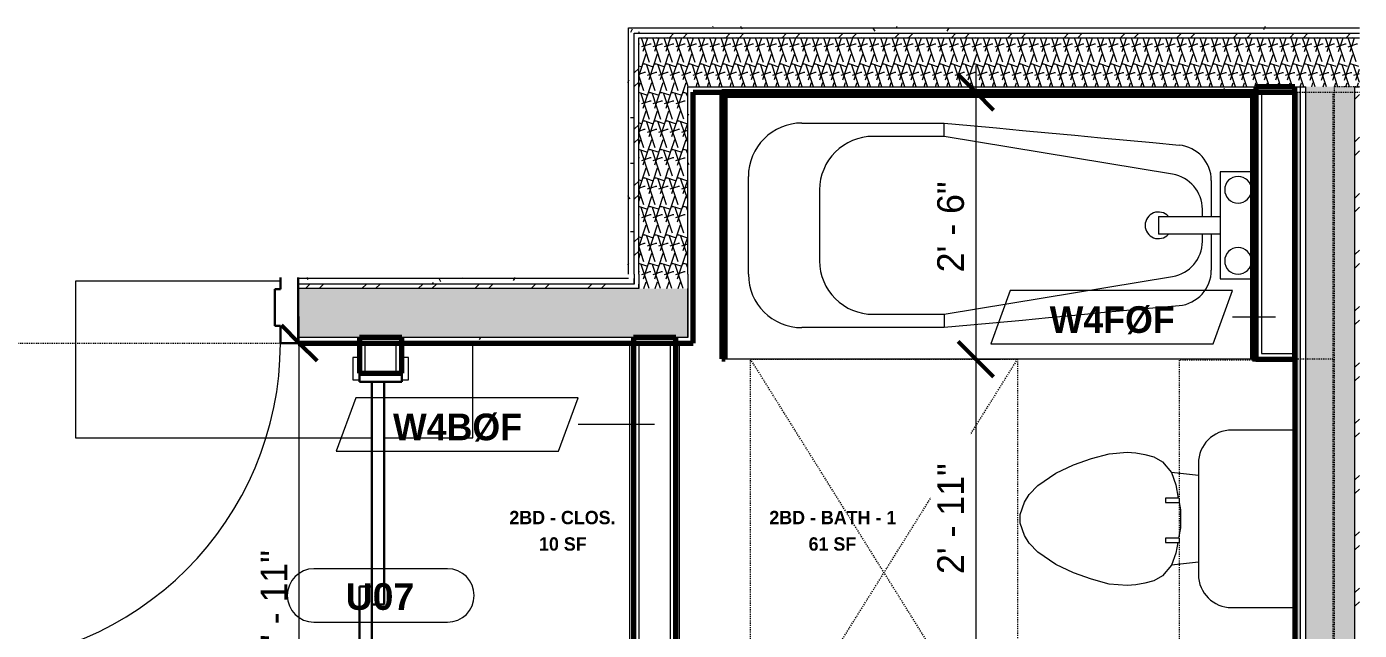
# Model space of a CAD drawing. Header units: inches. Extents: x -3862 to -1699, y -13 to 10420.
# Drawn here: x -3485.4 to -3335.7, y 10312.9 to 10380.8 of the extents above; entities that cross this region are included whole.
import ezdxf

# ---------------------------------------------------------------- set-up
doc = ezdxf.new("R2010")
doc.units = ezdxf.units.IN
doc.header["$MEASUREMENT"] = 0
doc.linetypes.add('Dash', pattern=[0.25, 0.125, -0.125])
doc.linetypes.add('Dash 3_32_', pattern=[0.1875, 0.09375, -0.09375])
for name, color, linetype, lineweight in [('0-1', 7, 'Continuous', 5), ('0-4', 250, 'Continuous', 18), ('A-ANNO-DIMS', 211, 'Continuous', 9), ('A-ANNO-DIMS-32', 211, 'Continuous', 9), ('A-AREA-IDEN', 2, 'Continuous', 9), ('A-DETL-1', 90, 'Dash 3_32_', 18), ('A-DOOR', 31, 'Continuous', 18), ('A-DOOR-1', 10, 'Continuous', 30), ('A-DOOR-2', 50, 'Continuous', 9), ('A-DOOR-3', 31, 'Continuous', 9), ('A-DOOR-4', 31, 'Continuous', 30), ('A-DOOR-FRAM-2', 10, 'Continuous', 30), ('A-DOOR-FRAM-3', 31, 'Continuous', 30), ('A-DOOR-IDEN', 31, 'Continuous', 9), ('A-FLOR-1', 250, 'Continuous', 18), ('A-GENM', 5, 'Continuous', 9), ('A-GENM-HDLN', 13, 'Dash', 9), ('A-WALL', 113, 'Continuous', 18), ('A-WALL-2', 250, 'Continuous', 18), ('A-WALL-3', 113, 'Continuous', 70), ('A-WALL-IDEN', 211, 'Continuous', 9), ('A-WALL-PATT-1', 50, 'Continuous', 9), ('A-WALL-PATT-2', 253, 'Continuous', 9), ('A-WALL-PATT-3', 8, 'Continuous', 9), ('I-WALL-1', 7, 'Continuous', 70), ('P-SANR-FIXT', 6, 'Continuous', 9), ('Q-CASE', 31, 'Continuous', 9), ('Q-CASE-1', 31, 'Dash', 9)]:
    doc.layers.add(name, color=color, linetype=linetype, lineweight=lineweight)
doc.styles.add('Arial_B', font='arialbd.ttf', dxfattribs={"height": 3})
doc.styles.add('Century Gothic', font='ufonts.com_century-gothic.ttf', dxfattribs={"height": 3})
doc.styles.add('Century Gothic_B', font='GOTHICB.TTF', dxfattribs={"height": 3})
doc.styles.add('Century Gothic_B_1', font='GOTHICB.TTF', dxfattribs={"height": 1.5})
doc.dimstyles.new('OD_1__HACK_2', dxfattribs={"dimscale": 12, "dimtxt": 3.132505, "dimasz": 0.333333, "dimexe": 0.25, "dimexo": 0.166667, "dimgap": 0.041667, "dimtad": 1, "dimdec": 0, "dimzin": 3, "dimdsep": 46, "dimlunit": 4, "dimtxsty": 'Century Gothic', "dimblk1": 'OBLIQUE', "dimblk2": 'OBLIQUE', "dimsah": 1, "dimcen": 0.09, "dimdle": 0.25, "dimazin": 0, "dimtfac": 1, "dimtdec": 4, "dimtix": 1, "dimtmove": 0, "dimatfit": 3, "dimfxl": 1, "dimtvp": 1, "dimtfill": 1, "dimfrac": 2, "dimtolj": 1, "dimtzin": 0, "dimarcsym": 2})
pattern_1 = [(0, (0, 0), (10.24, 2.56), [0.422, -7.258, 0.422, -7.258, -40.96]), (0, (0, 0), (10.24, 2.56), [-15.36, 0.422, -14.938, 0.422, -7.258, -17.92]), (0, (0, 0), (10.24, 2.56), [-38.4, 0.422, -4.698, 0.422, -12.378]), (120, (3.84, 1.28), (-7.33702503, 7.58810013), [0.422, -7.258, 0.422, -7.258, -40.96]), (120, (3.84, 1.28), (-7.33702503, 7.58810013), [-15.36, 0.422, -14.938, 0.422, -7.258, -17.92]), (120, (3.84, 1.28), (-7.33702503, 7.58810013), [-38.4, 0.422, -4.698, 0.422, -12.378]), (240, (5.12, 6.4), (-2.90297497, -10.14810013), [0.422, -7.258, 0.422, -7.258, -40.96]), (240, (5.12, 6.4), (-2.90297497, -10.14810013), [-15.36, 0.422, -14.938, 0.422, -7.258, -17.92]), (240, (5.12, 6.4), (-2.90297497, -10.14810013), [-38.4, 0.422, -4.698, 0.422, -12.378])]
pattern_2 = [(45, (0, 0), (-3.1678384, 3.1678384), []), (45, (0, 4.8), (-3.1678384, 3.1678384), [])]
pattern_3 = [(161.57, (0.16, 0.16), (-1.279773737, -0.000426766), [0, -9.107, 1.011, 0]), (18.43, (-0.16, 0.16), (-1.279773737, 0.000426766), [0, -9.107, 1.011, 0]), (108.43, (0.16, 0.16), (0.639452382, -3.199964008), [3.035, -7.083]), (71.57, (-0.16, 0.16), (0.639452382, 3.199964008), [3.035, -7.083])]

# ---------------------------------------------------------------- blocks, each defined once
blk = doc.blocks.new('HOLLOW METAL - UNIT DOOR-2191978-1ST FLOOR - 2BD D - ADA TYPE B')
at = {"layer": 'A-DOOR-1'}
for p, q in [((18, 40.12), (16.25, 40.12)), ((16.25, 40.12), (16.25, 4.12)), ((18, 4.12), (18, 40.12)), ((16.25, 4.12), (18, 4.12))]:
    blk.add_line(p, q, dxfattribs=at)
at = {"layer": 'A-DOOR-2'}
blk.add_arc((18, 4.12), 36, 90, 180, dxfattribs=at)
at = {"layer": 'A-DOOR-FRAM-2'}
for p, q in [((-18, 4.12), (-20, 4.12)), ((-20, 4.12), (-20, -3.25)), ((-18, 2.19), (-18, 4.12)), ((18, 4.12), (18, 2.19)), ((20, 4.12), (18, 4.12)), ((20, -3.25), (20, 4.12)), ((-17.38, 2.19), (-18, 2.19)), ((-17.38, -1.94), (-17.38, 2.19)), ((18, 2.19), (17.37, 2.19)), ((17.37, 2.19), (17.37, -1.94)), ((-18, -3.25), (-18, -1.94)), ((-18, -1.94), (-17.38, -1.94)), ((17.37, -1.94), (18, -1.94)), ((18, -1.94), (18, -3.25))]:
    blk.add_line(p, q, dxfattribs=at)
blk = doc.blocks.new('CTR - 1st Phase - Common Walls_rvt-1-1ST FLOOR - 2BD D - ADA TYPE B')
at = {"layer": 'A-WALL-PATT-1'}
h = blk.add_hatch(dxfattribs=at)
h.set_pattern_fill('FP_1', color=256, style=0, pattern_type=2)
h.set_pattern_definition(pattern_1)
h.paths.add_polyline_path([(-3417.8, 10352.96), (-3417.8, 10380.79), (-3417.92, 10380.79), (-3417.92, 10352.96), (-3417.89, 10352.96)], flags=0)
h = blk.add_hatch(dxfattribs=at)
h.set_pattern_fill('FP_1', color=256, style=0, pattern_type=2)
h.set_pattern_definition(pattern_1)
h.paths.add_polyline_path([(-3417.8, 10380.66), (-3335.72, 10380.66), (-3335.72, 10380.79), (-3417.8, 10380.79)], flags=0)
h = blk.add_hatch(dxfattribs=at)
h.set_pattern_fill('FP_1', color=256, style=0, pattern_type=2)
h.set_pattern_definition(pattern_1)
h.paths.add_polyline_path([(-3417.8, 10352.46), (-3417.17, 10352.46), (-3417.17, 10380.66), (-3417.8, 10380.66), (-3417.8, 10352.96)], flags=0)
h = blk.add_hatch(dxfattribs=at)
h.set_pattern_fill('FP_1', color=256, style=0, pattern_type=2)
h.set_pattern_definition(pattern_1)
h.paths.add_polyline_path([(-3335.72, 10380.04), (-3335.72, 10380.66), (-3417.17, 10380.66), (-3417.17, 10380.04), (-3343.94, 10380.04)], flags=0)
h = blk.add_hatch(dxfattribs=at)
h.set_pattern_fill('FP_1', color=256, style=0, pattern_type=2)
h.set_pattern_definition(pattern_1)
h.paths.add_polyline_path([(-3410.55, 10345.84), (-3410.55, 10374.04), (-3411.17, 10374.04), (-3411.17, 10345.84)], flags=0)
h = blk.add_hatch(dxfattribs=at)
h.set_pattern_fill('FP_1', color=256, style=0, pattern_type=2)
h.set_pattern_definition(pattern_1)
h.paths.add_polyline_path([(-3342.35, 10373.41), (-3342.35, 10374.04), (-3410.55, 10374.04), (-3410.55, 10373.41), (-3342.97, 10373.41)], flags=0)
h = blk.add_hatch(dxfattribs=at)
h.set_pattern_fill('FP_1', color=256, style=0, pattern_type=2)
h.set_pattern_definition(pattern_1)
h.paths.add_polyline_path([(-3342.35, 10018.09), (-3342.35, 10373.41), (-3342.97, 10373.41), (-3342.97, 10018.09)], flags=0)
h = blk.add_hatch(dxfattribs=at)
h.set_pattern_fill('FP_1', color=256, style=0, pattern_type=2)
h.set_pattern_definition(pattern_1)
h.paths.add_polyline_path([(-3417.17, 10351.84), (-3417.17, 10352.46), (-3454.92, 10352.46), (-3454.92, 10351.84), (-3417.89, 10351.84)], flags=0)
h.paths.add_polyline_path([(-3497.55, 10351.84), (-3494.92, 10351.84), (-3494.92, 10352.46), (-3498.05, 10352.46), (-3498.05, 10351.84)], flags=0)
h = blk.add_hatch(dxfattribs=at)
h.set_pattern_fill('FP_1', color=256, style=0, pattern_type=2)
h.set_pattern_definition(pattern_1)
h.paths.add_polyline_path([(-3417.8, 10352.46), (-3417.8, 10352.96), (-3417.92, 10352.96), (-3417.92, 10352.59), (-3454.92, 10352.59), (-3454.92, 10352.46), (-3417.89, 10352.46)], flags=0)
h.paths.add_polyline_path([(-3497.55, 10352.46), (-3494.92, 10352.46), (-3494.92, 10352.59), (-3497.55, 10352.59)], flags=0)
h = blk.add_hatch(dxfattribs=at)
h.set_pattern_fill('FP_1', color=256, style=0, pattern_type=2)
h.set_pattern_definition(pattern_1)
h.paths.add_polyline_path([(-3410.55, 10345.21), (-3410.55, 10345.84), (-3454.92, 10345.84), (-3454.92, 10345.21), (-3413.78, 10345.21)], flags=0)
h.paths.add_polyline_path([(-3494.92, 10345.21), (-3494.92, 10345.84), (-3497.55, 10345.84), (-3497.55, 10345.21), (-3495.95, 10345.21)], flags=0)
at = {"layer": 'A-WALL-PATT-2'}
h = blk.add_hatch(dxfattribs=at)
h.set_pattern_fill('FP_2', color=256, style=0, pattern_type=2)
h.set_pattern_definition(pattern_3)
h.paths.add_polyline_path([(-3411.17, 10351.34), (-3411.17, 10379.54), (-3416.67, 10379.54), (-3416.67, 10351.34)], flags=0)
h = blk.add_hatch(dxfattribs=at)
h.set_pattern_fill('FP_2', color=256, style=0, pattern_type=2)
h.set_pattern_definition(pattern_3)
h.paths.add_polyline_path([(-3335.72, 10374.04), (-3335.72, 10379.54), (-3411.17, 10379.54), (-3411.17, 10374.04), (-3335.72, 10374.04)], flags=0)
h = blk.add_hatch(dxfattribs=at)
h.set_pattern_fill('FP_2', color=256, style=0, pattern_type=2)
h.set_pattern_definition(pattern_3)
h.paths.add_polyline_path([(-3341.72, 10018.09), (-3336.22, 10018.09), (-3336.22, 10374.04), (-3341.72, 10374.04), (-3341.72, 10030.53)], flags=0)
h = blk.add_hatch(dxfattribs=at)
h.set_pattern_fill('FP_2', color=256, style=0, pattern_type=2)
h.set_pattern_definition(pattern_3)
h.paths.add_polyline_path([(-3411.17, 10345.84), (-3411.17, 10351.34), (-3454.92, 10351.34), (-3454.92, 10345.84), (-3413.78, 10345.84)], flags=0)
h.paths.add_polyline_path([(-3498.67, 10345.84), (-3494.92, 10345.84), (-3494.92, 10351.34), (-3499.17, 10351.34), (-3499.17, 10345.84)], flags=0)
at = {"layer": 'A-WALL-PATT-3'}
h = blk.add_hatch(dxfattribs=at)
h.set_pattern_fill('FP_3', color=256, style=0, pattern_type=2)
h.set_pattern_definition(pattern_2)
h.paths.add_polyline_path([(-3417.17, 10351.84), (-3416.67, 10351.84), (-3416.67, 10380.04), (-3417.17, 10380.04), (-3417.17, 10352.46)], flags=0)
h = blk.add_hatch(dxfattribs=at)
h.set_pattern_fill('FP_3', color=256, style=0, pattern_type=2)
h.set_pattern_definition(pattern_2)
h.paths.add_polyline_path([(-3411.17, 10379.54), (-3335.72, 10379.54), (-3335.72, 10380.04), (-3416.67, 10380.04), (-3416.67, 10379.54)], flags=0)
h = blk.add_hatch(dxfattribs=at)
h.set_pattern_fill('FP_3', color=256, style=0, pattern_type=2)
h.set_pattern_definition(pattern_2)
h.paths.add_polyline_path([(-3335.72, 10018.09), (-3335.72, 10374.04), (-3336.22, 10374.04), (-3336.22, 10018.09)], flags=0)
h = blk.add_hatch(dxfattribs=at)
h.set_pattern_fill('FP_3', color=256, style=0, pattern_type=2)
h.set_pattern_definition(pattern_2)
h.paths.add_polyline_path([(-3416.67, 10351.34), (-3416.67, 10351.84), (-3454.92, 10351.84), (-3454.92, 10351.34), (-3417.89, 10351.34)], flags=0)
h.paths.add_polyline_path([(-3498.67, 10351.34), (-3494.92, 10351.34), (-3494.92, 10351.84), (-3498.67, 10351.84)], flags=0)
at = {"layer": 'A-FLOR-1'}
for p, q in [((-3456.92, 10352.19), (-3479.92, 10352.19)), ((-3479.92, 10352.19), (-3479.92, 10334.57)), ((-3435.32, 10334.57), (-3435.32, 10345.21)), ((-3479.92, 10334.57), (-3446.65, 10334.57)), ((-3445.27, 10334.57), (-3435.32, 10334.57))]:
    blk.add_line(p, q, dxfattribs=at)
at = {"layer": 'A-WALL-2'}
for p, q in [((-3417.8, 10352.96), (-3417.8, 10380.66)), ((-3417.8, 10380.66), (-3417.17, 10380.66)), ((-3417.17, 10380.66), (-3410.55, 10380.66)), ((-3410.55, 10380.66), (-3335.72, 10380.66)), ((-3417.17, 10352.96), (-3417.17, 10380.04)), ((-3417.17, 10380.04), (-3416.67, 10380.04)), ((-3416.67, 10380.04), (-3410.55, 10380.04)), ((-3416.67, 10352.96), (-3416.67, 10379.54)), ((-3416.67, 10379.54), (-3411.17, 10379.54)), ((-3411.17, 10379.54), (-3410.55, 10379.54)), ((-3410.55, 10380.04), (-3335.72, 10380.04)), ((-3410.55, 10379.54), (-3335.72, 10379.54)), ((-3411.17, 10352.96), (-3411.17, 10374.04)), ((-3411.17, 10374.04), (-3410.55, 10374.04)), ((-3410.55, 10374.04), (-3342.35, 10374.04)), ((-3342.35, 10374.04), (-3341.72, 10374.04)), ((-3342.35, 10373.41), (-3342.35, 10374.04)), ((-3342.35, 10374.04), (-3341.72, 10374.04)), ((-3342.35, 10018.09), (-3342.35, 10373.41)), ((-3341.72, 10373.41), (-3341.72, 10374.04)), ((-3341.72, 10018.09), (-3341.72, 10373.41)), ((-3336.22, 10374.04), (-3335.72, 10374.04)), ((-3336.22, 10373.41), (-3336.22, 10374.04)), ((-3336.22, 10374.04), (-3335.72, 10374.04)), ((-3336.22, 10018.09), (-3336.22, 10373.41)), ((-3417.8, 10352.46), (-3454.92, 10352.46)), ((-3417.17, 10351.84), (-3454.92, 10351.84)), ((-3417.17, 10352.96), (-3417.17, 10352.46)), ((-3417.17, 10352.46), (-3417.17, 10351.84)), ((-3417.17, 10351.84), (-3417.17, 10352.46)), ((-3416.67, 10352.96), (-3416.67, 10351.84)), ((-3416.67, 10351.84), (-3416.67, 10351.34)), ((-3416.67, 10351.34), (-3416.67, 10351.84)), ((-3411.17, 10352.96), (-3411.17, 10352.46)), ((-3411.17, 10352.46), (-3411.17, 10351.84)), ((-3411.17, 10351.84), (-3411.17, 10351.34)), ((-3416.67, 10351.34), (-3454.92, 10351.34)), ((-3411.17, 10351.34), (-3411.17, 10345.84)), ((-3411.17, 10345.84), (-3411.17, 10351.34)), ((-3411.17, 10345.84), (-3454.92, 10345.84))]:
    blk.add_line(p, q, dxfattribs=at)
at = {"layer": 'I-WALL-1'}
for p, q in [((-3410.55, 10352.96), (-3410.55, 10373.41)), ((-3410.55, 10373.41), (-3342.97, 10373.41)), ((-3342.97, 10373.41), (-3342.97, 10301.29)), ((-3410.55, 10345.84), (-3410.55, 10352.96)), ((-3410.55, 10345.21), (-3410.55, 10345.84)), ((-3454.92, 10345.21), (-3410.55, 10345.21))]:
    blk.add_line(p, q, dxfattribs=at)
at = {"layer": '0-4', "rotation": 180}
blk.add_blockref('HOLLOW METAL - UNIT DOOR-2191978-1ST FLOOR - 2BD D - ADA TYPE B', (-3474.92, 10349.34), dxfattribs=at)
blk = doc.blocks.new('Basic Wall _ INT - W4BØF - _5_8 GYP - 2X4 WOOD_BATT_ - 5_8 GYP_ - ___-2683488-1ST FLOOR - 2BD D - ADA TYPE B')
at = {"layer": 'A-WALL'}
for p, q in [((-3417.69, 10345.21), (-3417.69, 10289.39)), ((-3417.4, 10345.21), (-3417.4, 10288.97)), ((-3417.69, 10248.81), (-3417.69, 10247.8)), ((-3417.4, 10248.81), (-3417.4, 10247.51)), ((-3417.27, 10247.39), (-3417.32, 10247.43))]:
    blk.add_line(p, q, dxfattribs=at)
at = {"layer": 'A-WALL', "flags": 128}
for points in [[(-3417.4, 10247.51), (-3417.42, 10247.53), (-3417.48, 10247.59), (-3417.57, 10247.68), (-3417.69, 10247.8)], [(-3417.32, 10247.43), (-3417.34, 10247.45), (-3417.36, 10247.47), (-3417.37, 10247.49), (-3417.39, 10247.5), (-3417.4, 10247.51), (-3417.4, 10247.51)]]:
    blk.add_lwpolyline(points, dxfattribs=at)
blk = doc.blocks.new('Basic Wall _ INT - W4BØF - _5_8 GYP - 2X4 WOOD_BATT_ - 5_8 GYP_ - ___-2683489-1ST FLOOR - 2BD D - ADA TYPE B')
at = {"layer": 'A-WALL'}
for p, q in [((-3412.4, 10286.81), (-3412.4, 10345.21)), ((-3412.11, 10345.21), (-3412.11, 10286.81)), ((-3412.4, 10245.51), (-3412.4, 10248.81)), ((-3412.11, 10248.81), (-3412.11, 10245.8))]:
    blk.add_line(p, q, dxfattribs=at)
at = {"layer": 'A-WALL', "flags": 128}
for points in [[(-3412.4, 10245.51), (-3412.4, 10245.51), (-3412.41, 10245.5), (-3412.42, 10245.49), (-3412.44, 10245.47), (-3412.46, 10245.45), (-3412.48, 10245.43)], [(-3412.11, 10245.8), (-3412.23, 10245.68), (-3412.32, 10245.59), (-3412.38, 10245.53), (-3412.4, 10245.51)]]:
    blk.add_lwpolyline(points, dxfattribs=at)
blk = doc.blocks.new('Basic Wall _ INT - W4BØF - _5_8 GYP - 2X4 WOOD_BATT_ - 5_8 GYP_ - ___-2683493-1ST FLOOR - 2BD D - ADA TYPE B')
at = {"layer": 'A-WALL'}
for p, q in [((-3448.15, 10345.21), (-3448.15, 10343.59)), ((-3448.44, 10238.2), (-3448.44, 10290.09)), ((-3448.15, 10290.09), (-3448.15, 10238.08))]:
    blk.add_line(p, q, dxfattribs=at)
at = {"layer": 'A-WALL', "flags": 128}
for points in [[(-3448.15, 10238.08), (-3448.17, 10238.09), (-3448.23, 10238.11), (-3448.32, 10238.15), (-3448.44, 10238.2)], [(-3448.07, 10238.05), (-3448.09, 10238.06), (-3448.11, 10238.06), (-3448.12, 10238.07), (-3448.14, 10238.08), (-3448.15, 10238.08), (-3448.15, 10238.08)]]:
    blk.add_lwpolyline(points, dxfattribs=at)
blk = doc.blocks.new('Basic Wall _ INT - W4BØF - _5_8 GYP - 2X4 WOOD_BATT_ - 5_8 GYP_ - ___-2683492-1ST FLOOR - 2BD D - ADA TYPE B')
at = {"layer": 'A-WALL'}
for p, q in [((-3443.15, 10343.59), (-3443.15, 10345.21)), ((-3443.15, 10288.97), (-3443.15, 10290.09)), ((-3442.86, 10289.39), (-3442.86, 10290.09)), ((-3443.15, 10278.1), (-3443.15, 10284.22)), ((-3442.86, 10278.1), (-3442.86, 10283.81)), ((-3443.15, 10247.39), (-3443.15, 10253.1)), ((-3442.86, 10247.8), (-3442.86, 10253.1)), ((-3443.15, 10236.01), (-3443.15, 10240.64)), ((-3442.86, 10235.89), (-3442.86, 10240.64))]:
    blk.add_line(p, q, dxfattribs=at)
at = {"layer": 'A-WALL', "flags": 128}
for points in [[(-3443.15, 10236.01), (-3443.15, 10236.01), (-3443.16, 10236.01), (-3443.17, 10236.02), (-3443.19, 10236.03), (-3443.21, 10236.03), (-3443.23, 10236.04)], [(-3442.86, 10235.89), (-3442.98, 10235.94), (-3443.07, 10235.98), (-3443.13, 10236), (-3443.15, 10236.01)]]:
    blk.add_lwpolyline(points, dxfattribs=at)
blk = doc.blocks.new('SLIDING - FLUSH - 4-0 x 6-8-3203584-1ST FLOOR - 2BD D - ADA TYPE B')
at = {"layer": 'A-DOOR-3'}
for p, q in [((-24.25, 3), (-26.75, 3)), ((-26.75, 3), (-26.75, 2.25)), ((-24.25, 2.25), (-24.25, 3)), ((24.25, 3), (24.25, 2.25)), ((26.75, 3), (24.25, 3)), ((26.75, 2.25), (26.75, 3)), ((-26.75, 2.25), (-24.25, 2.25)), ((24.25, 2.25), (26.75, 2.25)), ((-24.25, -2.5), (-26.75, -2.5)), ((-26.75, -2.5), (-26.75, -3.25)), ((-24.25, -3.25), (-24.25, -2.5)), ((26.75, -2.5), (24.25, -2.5)), ((24.25, -2.5), (24.25, -3.25)), ((26.75, -3.25), (26.75, -2.5)), ((-26.75, -3.25), (-24.25, -3.25)), ((24.25, -3.25), (26.75, -3.25))]:
    blk.add_line(p, q, dxfattribs=at)
at = {"layer": 'A-DOOR-4'}
for p, q in [((1, 2.25), (-24, 2.25)), ((-24, 2.25), (-24, 0.87)), ((1, 0.87), (1, 2.25)), ((-24, 0.87), (1, 0.87)), ((24, 0.87), (-1, 0.87)), ((-1, 0.87), (-1, -0.5)), ((24, -0.5), (24, 0.87)), ((-1, -0.5), (24, -0.5))]:
    blk.add_line(p, q, dxfattribs=at)
at = {"layer": 'A-DOOR-FRAM-3'}
for p, q in [((-24, 2.25), (-25, 2.25)), ((-25, 2.25), (-25, -2.5)), ((-24, -2.5), (-24, 2.25)), ((25, 2.25), (24, 2.25)), ((24, 2.25), (24, -2.5)), ((25, -2.5), (25, 2.25)), ((-25, -2.5), (-24, -2.5)), ((24, -2.5), (25, -2.5))]:
    blk.add_line(p, q, dxfattribs=at)
blk = doc.blocks.new('Toilet-Domestic-3D - Toilet-Domestic-3D-V2-1ST FLOOR - 2BD D - ADA TYPE B')
at = {"layer": 'P-SANR-FIXT'}
for p, q in [((-1.87, 11.5), (-0.5, 12)), ((-0.5, 12), (0.5, 12)), ((0.5, 12), (1.87, 11.5)), ((-3.74, 10), (-2.74, 11)), ((-2.74, 11), (-1.87, 11.5)), ((1.87, 11.5), (2.74, 11)), ((2.74, 11), (3.74, 10)), ((-5.13, 8), (-3.74, 10)), ((3.74, 10), (5.13, 8)), ((-6.06, 6), (-5.13, 8)), ((5.13, 8), (6.06, 6)), ((-6.79, 4), (-6.06, 6)), ((6.06, 6), (6.79, 4)), ((-7.33, 1.99), (-6.79, 4)), ((6.79, 4), (7.33, 1.99)), ((-7.5, 0), (-7.33, 1.99)), ((7.33, 1.99), (7.5, 0)), ((-7.41, -1), (-7.5, 0)), ((-7.24, -2), (-7.41, -1)), ((7.41, -1), (7.24, -2)), ((7.5, 0), (7.41, -1)), ((-6.97, -3), (-7.24, -2)), ((7.24, -2), (6.97, -3)), ((-6.4, -4), (-6.97, -3)), ((-5.21, -5), (-6.4, -4)), ((6.4, -4), (5.21, -5)), ((6.97, -3), (6.4, -4)), ((-3.84, -5.5), (-5.21, -5)), ((-4.86, -8.02), (-5.21, -5)), ((-2.65, -5.71), (-3.84, -5.5)), ((-1, -6), (-2.16, -5.8)), ((1.85, -5.85), (1, -6)), ((3.84, -5.5), (2.34, -5.76)), ((5.21, -5), (3.84, -5.5)), ((4.86, -8.02), (5.21, -5)), ((1, -6), (-1, -6)), ((6.25, -8.02), (-6.25, -8.02)), ((-9.98, -11.75), (-9.98, -18.85)), ((9.98, -18.85), (9.98, -11.75))]:
    blk.add_line(p, q, dxfattribs=at)
for centre, start, end in [((-6.25, -11.75), 90, 180), ((6.25, -11.75), 0, 90)]:
    blk.add_arc(centre, 3.73, start, end, dxfattribs=at)
blk = doc.blocks.new('Bath Tub - Maestro - 60_x30_-1372872-1ST FLOOR - 2BD D - ADA TYPE B')
at = {"layer": 'P-SANR-FIXT'}
for p, q in [((59.62, 0), (0.37, 0)), ((35, -3.5), (51, -3.5)), ((35, -5), (35, -3.5)), ((35, -5), (9.35, -9.26)), ((43, -5), (35, -5)), ((4, -9), (0.37, -9)), ((4, -14), (4, -9)), ((5, -14), (5, -9.96)), ((57, -9.5), (57, -20.5)), ((49, -19), (49, -11)), ((6, -13.2), (6, -14)), ((4, -16), (4, -14)), ((4, -14), (10.94, -14)), ((10.94, -16), (10.94, -14)), ((4, -21), (4, -16)), ((10.94, -16), (4, -16)), ((5, -20.04), (5, -16)), ((6, -16), (6, -16.8)), ((9.35, -20.74), (35, -25)), ((0.37, -21), (4, -21)), ((35, -25), (35, -26.5)), ((35, -25), (43, -25)), ((51, -26.5), (35, -26.5))]:
    blk.add_line(p, q, dxfattribs=at)
at = {"layer": 'P-SANR-FIXT', "flags": 128}
for points in [[(8.63, -5.97), (11.56, -5.7), (14.49, -5.42), (17.42, -5.15), (20.35, -4.87), (23.28, -4.6), (26.21, -4.32), (29.14, -4.05), (32.07, -3.77), (35, -3.5)], [(35, -26.5), (32.07, -26.23), (29.14, -25.95), (26.21, -25.68), (23.28, -25.4), (20.35, -25.13), (17.42, -24.85), (14.49, -24.58), (11.56, -24.3), (8.63, -24.03)]]:
    blk.add_lwpolyline(points, dxfattribs=at)
at = {"layer": 'P-SANR-FIXT'}
for centre, radius, start, end in [((51, -9.5), 6, 0, 90), ((9, -9.96), 4, 95.3558, 180), ((43, -11), 6, 360, 90), ((2, -11), 1.5, 0, 180), ((10, -13.2), 4, 99.4223, 180), ((2, -11), 1.5, 180, 360), ((10.94, -15), 1.5, 0, 137.9289), ((10.94, -15), 1.5, 222.0711, 360), ((2, -19), 1.5, 0, 180), ((10, -16.8), 4, 180, 260.5777), ((2, -19), 1.5, 180, 360), ((43, -19), 6, 270, 0), ((9, -20.04), 4, 180, 264.6442), ((51, -20.5), 6, 270, 0)]:
    blk.add_arc(centre, radius, start, end, dxfattribs=at)
blk = doc.blocks.new('ADA Clearances - 30_x48_-1721104-1ST FLOOR - 2BD D - ADA TYPE B')
at = {"layer": 'A-GENM-HDLN'}
for p, q in [((15, 24), (-15, -24)), ((-15, 24), (15, -24)), ((-15, -24), (-15, 24)), ((-15, 24), (15, 24)), ((15, 24), (15, -24)), ((15, -24), (-15, -24))]:
    blk.add_line(p, q, dxfattribs=at)
blk = doc.blocks.new('300 Series Wall Hung Cabinet_326 - 36_-2909952-1ST FLOOR - 2BD D - ADA TYPE B')
at = {"layer": 'Q-CASE'}
for p, q in [((-2.5, -13.19), (-2.01, -13.19)), ((-2.5, -13.19), (-2.5, -14.69)), ((-2.01, -14.69), (-2.01, -13.19)), ((2, -13.19), (2.49, -13.19)), ((2, -13.19), (2, -14.69)), ((2.49, -14.69), (2.49, -13.19)), ((-2.5, -14.69), (-2.01, -14.69)), ((2, -14.69), (2.49, -14.69))]:
    blk.add_line(p, q, dxfattribs=at)
at = {"layer": 'Q-CASE-1'}
for p, q in [((18, -0.19), (-18, -0.19)), ((-18, -0.19), (-18, -13.19)), ((18, -13.19), (18, -0.19)), ((-18, -13.19), (18, -13.19))]:
    blk.add_line(p, q, dxfattribs=at)
blk = doc.blocks.new('Basic Wall _ INT - W4FØF - INT - _5_8 GYP - 2X4 WOOD_BATT__ - ___-3091944-1ST FLOOR - 2BD D - ADA TYPE B')
at = {"layer": 'A-WALL'}
for p, q in [((-3347.76, 10343.45), (-3347.76, 10343.41)), ((-3347.47, 10343.41), (-3347.76, 10343.41)), ((-3347.47, 10343.45), (-3347.47, 10343.41)), ((-3347.39, 10343.41), (-3347.47, 10343.41)), ((-3347.35, 10343.41), (-3347.39, 10343.41))]:
    blk.add_line(p, q, dxfattribs=at)
blk = doc.blocks.new('DIMBLOCK20-1ST FLOOR - 2BD D - ADA TYPE B')
at = {"layer": 'A-ANNO-DIMS-32', "lineweight": 50}
for p, q in [((-3454.8, 10345.21), (-3456.8, 10347.21)), ((-3454.8, 10345.21), (-3452.8, 10343.21)), ((-3454.8, 10286.6), (-3456.8, 10288.6)), ((-3454.8, 10286.6), (-3452.8, 10284.6))]:
    blk.add_line(p, q, dxfattribs=at)
at = {"layer": 'A-ANNO-DIMS-32'}
for p, q in [((-3454.8, 10286.6), (-3454.8, 10348.21)), ((-3455.63, 10345.21), (-3451.8, 10345.21)), ((-3454.8, 10345.21), (-3455.63, 10345.21)), ((-3447.65, 10286.6), (-3457.8, 10286.6)), ((-3454.8, 10286.6), (-3447.65, 10286.6))]:
    blk.add_line(p, q, dxfattribs=at)
at = {"layer": 'A-ANNO-DIMS-32', "color": 0, "insert": (-3459.14, 10309.49), "char_height": 3, "width": 15.394, "attachment_point": 1, "rotation": 90, "line_spacing_factor": 0.984502, "style": 'Century Gothic', "bg_fill": 3, "box_fill_scale": 1.25, "bg_fill_color": 256, "bg_fill_true_color": 13158600, "bg_fill_transparency": 0}
blk.add_mtext('4\' - 11"', dxfattribs=at)
blk = doc.blocks.new('_Oblique')
at = {"color": 0, "linetype": 'ByBlock', "lineweight": -2}
blk.add_line((-0.5, -0.5), (0.5, 0.5), dxfattribs=at)
blk = doc.blocks.new('DIMBLOCK21-1ST FLOOR - 2BD D - ADA TYPE B')
at = {"layer": 'A-ANNO-DIMS-32'}
for p, q in [((-3378.8, 10376.41), (-3378.8, 10343.41)), ((-3377.97, 10373.41), (-3381.8, 10373.41)), ((-3378.8, 10373.41), (-3377.97, 10373.41)), ((-3376.15, 10343.41), (-3381.8, 10343.41)), ((-3378.8, 10343.41), (-3376.15, 10343.41))]:
    blk.add_line(p, q, dxfattribs=at)
at = {"layer": 'A-ANNO-DIMS-32', "lineweight": 50}
for p, q in [((-3378.8, 10373.41), (-3380.8, 10375.41)), ((-3378.8, 10373.41), (-3376.8, 10371.41)), ((-3378.8, 10343.41), (-3380.8, 10345.41)), ((-3378.8, 10343.41), (-3376.8, 10341.41))]:
    blk.add_line(p, q, dxfattribs=at)
at = {"layer": 'A-ANNO-DIMS-32', "color": 0, "insert": (-3383.14, 10353.17), "char_height": 3, "width": 12.5897, "attachment_point": 1, "rotation": 90, "line_spacing_factor": 0.984502, "style": 'Century Gothic', "bg_fill": 3, "box_fill_scale": 1.25, "bg_fill_color": 256, "bg_fill_true_color": 13158600, "bg_fill_transparency": 0}
blk.add_mtext('2\' - 6"', dxfattribs=at)
blk = doc.blocks.new('DIMBLOCK22-1ST FLOOR - 2BD D - ADA TYPE B')
at = {"layer": 'A-ANNO-DIMS-32', "lineweight": 50}
for p, q in [((-3378.8, 10343.41), (-3380.8, 10345.41)), ((-3378.8, 10343.41), (-3376.8, 10341.41)), ((-3378.8, 10307.91), (-3380.8, 10309.91)), ((-3378.8, 10307.91), (-3376.8, 10305.91))]:
    blk.add_line(p, q, dxfattribs=at)
at = {"layer": 'A-ANNO-DIMS-32'}
for p, q in [((-3376.15, 10343.41), (-3381.8, 10343.41)), ((-3378.8, 10343.41), (-3378.8, 10307.91)), ((-3378.8, 10343.41), (-3376.15, 10343.41)), ((-3368.97, 10307.91), (-3381.8, 10307.91)), ((-3378.8, 10307.91), (-3368.97, 10307.91))]:
    blk.add_line(p, q, dxfattribs=at)
at = {"layer": 'A-ANNO-DIMS-32', "color": 0, "insert": (-3383.14, 10319.25), "char_height": 3, "width": 15.394, "attachment_point": 1, "rotation": 90, "line_spacing_factor": 0.984502, "style": 'Century Gothic', "bg_fill": 3, "box_fill_scale": 1.25, "bg_fill_color": 256, "bg_fill_true_color": 13158600, "bg_fill_transparency": 0}
blk.add_mtext('2\' - 11"', dxfattribs=at)
blk = doc.blocks.new('Door Tag - Type Mark-2601225-1ST FLOOR - 2BD D - ADA TYPE B')
at = {"layer": 'A-DOOR-IDEN'}
for p, q in [((0.234375, 0.09375), (-0.234375, 0.09375)), ((-0.234375, -0.09375), (0.234375, -0.09375))]:
    blk.add_line(p, q, dxfattribs=at)
for centre, start, end in [((-0.234375, 0), 90, 270), ((0.234375, 0), 270, 90)]:
    blk.add_arc(centre, 0.09375, start, end, dxfattribs=at)
blk = doc.blocks.new('Wall Tag - ONE-2663183-1ST FLOOR - 2BD D - ADA TYPE B')
at = {"layer": 'A-WALL-IDEN'}
for p, q in [((-0.3561, 0.0937), (-0.4244, -0.0937)), ((0.4244, 0.0937), (-0.3561, 0.0937)), ((0.3561, -0.0937), (0.4244, 0.0937)), ((-0.4244, -0.0937), (0.3561, -0.0937))]:
    blk.add_line(p, q, dxfattribs=at)

msp = doc.modelspace()

# ---------------------------------------------------------------- linework, layer by layer
at = {"layer": 'A-DETL-1'}
for p, q in [((-3410.55, 10373.41), (-3335.72, 10373.41)), ((-3338.72, 10373.41), (-3338.72, 10017.09)), ((-3338.57, 10374.04), (-3338.57, 10017.09)), ((-3335.72, 10374.04), (-3338.57, 10374.04)), ((-3497.55, 10345.21), (-3410.55, 10345.21)), ((-3338.72, 10343.41), (-3374.15, 10343.41))]:
    msp.add_line(p, q, dxfattribs=at)
at = {"layer": 'A-WALL'}
for p, q in [((-3343.22, 10373.41), (-3346.72, 10373.41)), ((-3346.72, 10373.41), (-3346.72, 10344.04)), ((-3343.22, 10374.04), (-3343.22, 10343.41)), ((-3447.4, 10341.84), (-3447.4, 10345.21)), ((-3443.9, 10345.21), (-3447.4, 10345.21)), ((-3443.9, 10341.84), (-3443.9, 10345.21)), ((-3413.15, 10345.21), (-3416.65, 10345.21)), ((-3416.65, 10345.21), (-3416.65, 10288.35)), ((-3413.15, 10345.21), (-3413.15, 10283.81)), ((-3346.72, 10344.04), (-3343.22, 10344.04))]:
    msp.add_line(p, q, dxfattribs=at)
at = {"layer": 'A-WALL-3'}
for p, q in [((-3347.35, 10373.45), (-3407.35, 10373.45)), ((-3407.35, 10373.45), (-3407.35, 10343.45)), ((-3406.97, 10373.07), (-3347.72, 10373.07)), ((-3406.97, 10343.45), (-3406.97, 10373.07)), ((-3347.72, 10373.07), (-3347.72, 10343.45)), ((-3342.97, 10374.04), (-3347.35, 10374.04)), ((-3347.35, 10374.04), (-3347.35, 10343.41)), ((-3347.35, 10343.45), (-3347.35, 10373.45)), ((-3342.97, 10343.41), (-3342.97, 10374.04)), ((-3448.02, 10345.84), (-3448.02, 10341.84)), ((-3443.27, 10345.84), (-3448.02, 10345.84)), ((-3443.27, 10341.84), (-3443.27, 10345.84)), ((-3412.52, 10345.84), (-3417.27, 10345.84)), ((-3417.27, 10345.84), (-3417.27, 10288.97)), ((-3412.52, 10283.81), (-3412.52, 10345.84)), ((-3407.35, 10343.45), (-3406.97, 10343.45)), ((-3347.72, 10343.45), (-3347.35, 10343.45)), ((-3347.35, 10343.41), (-3342.97, 10343.41)), ((-3448.02, 10341.84), (-3443.27, 10341.84))]:
    msp.add_line(p, q, dxfattribs=at)
at = {"layer": 'A-WALL-IDEN'}
for p, q in [((-3345.16, 10348.11), (-3349.96, 10348.11)), ((-3414.9, 10336.05), (-3423.48, 10336.05))]:
    msp.add_line(p, q, dxfattribs=at)

# ---------------------------------------------------------------- block references
at = {"layer": '0-1'}
msp.add_blockref('CTR - 1st Phase - Common Walls_rvt-1-1ST FLOOR - 2BD D - ADA TYPE B', (0, 0), dxfattribs=at)
at = {"layer": 'A-DOOR', "rotation": 90.00000000000077}
msp.add_blockref('SLIDING - FLUSH - 4-0 x 6-8-3203584-1ST FLOOR - 2BD D - ADA TYPE B', (-3445.77, 10316.84), dxfattribs=at)
at = {"layer": 'A-GENM', "rotation": 180}
msp.add_blockref('ADA Clearances - 30_x48_-1721104-1ST FLOOR - 2BD D - ADA TYPE B', (-3389.11, 10319.41), dxfattribs=at)
at = {"layer": 'A-WALL'}
for name in ['Basic Wall _ INT - W4BØF - _5_8 GYP - 2X4 WOOD_BATT_ - 5_8 GYP_ - ___-2683493-1ST FLOOR - 2BD D - ADA TYPE B', 'Basic Wall _ INT - W4BØF - _5_8 GYP - 2X4 WOOD_BATT_ - 5_8 GYP_ - ___-2683492-1ST FLOOR - 2BD D - ADA TYPE B', 'Basic Wall _ INT - W4BØF - _5_8 GYP - 2X4 WOOD_BATT_ - 5_8 GYP_ - ___-2683488-1ST FLOOR - 2BD D - ADA TYPE B', 'Basic Wall _ INT - W4BØF - _5_8 GYP - 2X4 WOOD_BATT_ - 5_8 GYP_ - ___-2683489-1ST FLOOR - 2BD D - ADA TYPE B', 'Basic Wall _ INT - W4FØF - INT - _5_8 GYP - 2X4 WOOD_BATT__ - ___-3091944-1ST FLOOR - 2BD D - ADA TYPE B']:
    msp.add_blockref(name, (0, 0), dxfattribs=at)
at = {"layer": 'P-SANR-FIXT'}
for name, p, rotation in [('Bath Tub - Maestro - 60_x30_-1372872-1ST FLOOR - 2BD D - ADA TYPE B', (-3347.35, 10343.45), 180), ('Toilet-Domestic-3D - Toilet-Domestic-3D-V2-1ST FLOOR - 2BD D - ADA TYPE B', (-3361.82, 10325.45), 89.99999999984442)]:
    msp.add_blockref(name, p, dxfattribs=dict(at, rotation=rotation))
at = {"layer": 'Q-CASE', "rotation": 269.9999999998814}
msp.add_blockref('300 Series Wall Hung Cabinet_326 - 36_-2909952-1ST FLOOR - 2BD D - ADA TYPE B', (-3342.79, 10325.29), dxfattribs=at)

# ---------------------------------------------------------------- texts
at = {"layer": 'A-AREA-IDEN', "char_height": 1.5, "attachment_point": 1, "style": 'Century Gothic_B_1'}
for s, insert, width in [('2BD - CLOS.', (-3431.2, 10326.35), 13.837), ('2BD - BATH - 1', (-3402, 10326.35), 16.463), ('10 SF', (-3427.87, 10323.38), 5.757), ('61 SF', (-3397.59, 10323.38), 5.757)]:
    msp.add_mtext(s, dxfattribs=dict(at, insert=insert, width=width))
at = {"layer": 'A-WALL-IDEN', "char_height": 3, "attachment_point": 1, "style": 'Century Gothic_B'}
for s, insert, width in [('W4FØF', (-3370.51, 10349.36), 16.766), ('W4BØF', (-3444.27, 10337.29), 17.372)]:
    msp.add_mtext(s, dxfattribs=dict(at, insert=insert, width=width))

# ---------------------------------------------------------------- next in the draw order: dimensions: what is measured, and where the dimension line sits
at = {"layer": 'A-ANNO-DIMS'}
for base, p1, p2, override, picture, middle in [((-3378.8, 10343.41), (-3375.97, 10373.41), (-3374.15, 10343.41), {"dimpost": '<>', "dimfxl": 30.055063}, 'DIMBLOCK21-1ST FLOOR - 2BD D - ADA TYPE B', (-3380.87, 10358.41)), ((-3454.8, 10345.21), (-3445.65, 10286.6), (-3457.63, 10345.21), {"dimpost": '<>', "dimfxl": 59.82633}, 'DIMBLOCK20-1ST FLOOR - 2BD D - ADA TYPE B', (-3456.84, 10315.91))]:
    dim = msp.add_linear_dim(base=base, p1=p1, p2=p2, angle=90, dimstyle='OD_1__HACK_2', override=override, dxfattribs=at)
    dim.commit()
    dim.dimension.update_dxf_attribs({"geometry": picture, "text_midpoint": middle})

# ---------------------------------------------------------------- next in the draw order: block references
at = {"layer": 'A-DOOR-IDEN', "xscale": 31.99999999999999, "yscale": 31.99999999999999, "zscale": 31.99999999999999}
msp.add_blockref('Door Tag - Type Mark-2601225-1ST FLOOR - 2BD D - ADA TYPE B', (-3445.65, 10316.84), dxfattribs=at)
at = {"layer": 'A-WALL-IDEN', "xscale": 31.99999999999999, "yscale": 31.99999999999999, "zscale": 31.99999999999999}
msp.add_blockref('Wall Tag - ONE-2663183-1ST FLOOR - 2BD D - ADA TYPE B', (-3437.06, 10336.05), dxfattribs=at)

# ---------------------------------------------------------------- next in the draw order: texts
at = {"layer": 'A-DOOR-IDEN', "insert": (-3449.58, 10318.22), "char_height": 3, "width": 9.393, "attachment_point": 1, "style": 'Arial_B'}
msp.add_mtext('U07', dxfattribs=at)

# ---------------------------------------------------------------- next in the draw order: dimensions: what is measured, and where the dimension line sits
at = {"layer": 'A-ANNO-DIMS'}
dim = msp.add_linear_dim(base=(-3378.79562085, 10307.91439612), p1=(-3374.14873668, 10343.41439611), p2=(-3366.97373668, 10307.91439612), angle=90, dimstyle='OD_1__HACK_2', override={"dimpost": '<>', "dimfxl": 36.217822}, dxfattribs=at)
dim.commit()
dim.dimension.update_dxf_attribs({"geometry": 'DIMBLOCK22-1ST FLOOR - 2BD D - ADA TYPE B', "text_midpoint": (-3380.8333503, 10325.66439612)})

# ---------------------------------------------------------------- next in the draw order: block references
at = {"layer": 'A-WALL-IDEN', "xscale": 31.99999999999999, "yscale": 31.99999999999999, "zscale": 31.99999999999999}
msp.add_blockref('Wall Tag - ONE-2663183-1ST FLOOR - 2BD D - ADA TYPE B', (-3363.54, 10348.11), dxfattribs=at)

doc.saveas('drawing.dxf')
